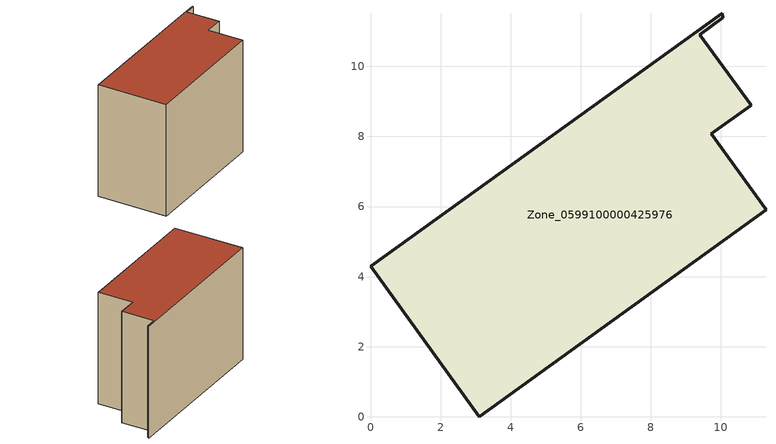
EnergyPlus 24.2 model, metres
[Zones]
Zone_0599100000425976
 floor ground (C_G): 10.04,11.52 10.04,11.38 9.4,10.91 10.86,8.89 9.72,8.08 11.28,5.91 3.11,0 0,4.3 z0
 wall outside (C_F): 9.72,8.08 10.86,8.89 9.4,10.91 10.04,11.38 10.04,11.52 0,4.3 3.11,0 11.28,5.91 9.72,8.08 z0:8.57
 roof outside (C_R): 10.04,11.38 10.04,11.52 0,4.3 3.11,0 11.28,5.91 9.72,8.08 10.86,8.89 9.4,10.91 z8.57
[BUILDING]
Pand.0599100000425976: North Axis=0; Terrain=City; Loads Convergence Tolerance Value=0.04; Temperature Convergence Tolerance Value=0.4; Solar Distribution=FullExterior; Maximum Number of Warmup Days=25; Minimum Number of Warmup Days=1
[Site:Location]
Rotterdam.The.Hague.AP_ZH_NLD Design_Conditions: Latitude=51.96; Longitude=4.45; Time Zone=1; Elevation=-4.5
[SITE:GROUNDTEMPERATURE:BUILDINGSURFACE]
18, 18, 18, 18, 18, 18, 18, 18, 18, 18, 18, 18
[MATERIAL] Thermal Absorptance=0.9; Solar Absorptance=0.7; Visible Absorptance=0.7
Name | Roughness | Thickness | Conductivity | Density | Specific Heat
G.TI.2006-2014 | MediumSmooth | 0.15 | 0.06 | 540 | 1210
F.TI.2006-2014 | Rough | 0.3 | 0.12 | 1920 | 840
R.TI.2006-2014 | MediumRough | 0.2 | 0.08 | 1500 | 1000
[CONSTRUCTION]
C_G: G.TI.2006-2014
C_F: F.TI.2006-2014
C_R: R.TI.2006-2014
[ZONE]
Zone_0599100000425976: Type=1; Multiplier=1; Ceiling Height=Autocalculate; Volume=Autocalculate; Floor Area=autocalculate; Part of Total Floor Area=Yes
[ZONEINFILTRATION:DESIGNFLOWRATE]
Infil_Zone_0599100000425976: Zone or ZoneList or Space or SpaceList=Zone_0599100000425976; Schedule=AlwaysOn; Design Flow Rate Calculation Method=Flow/Area; Flow Rate per Floor Area=0.0015; Constant Term Coefficient=1; Temperature Term Coefficient=0; Velocity Term Coefficient=0; Velocity Squared Term Coefficient=0
[HVACTEMPLATE:ZONE:IDEALLOADSAIRSYSTEM]
Zone_0599100000425976: Maximum Heating Supply Air Temperature=50; Minimum Cooling Supply Air Temperature=13; Maximum Heating Supply Air Humidity Ratio=0.0156; Minimum Cooling Supply Air Humidity Ratio=0.0077; Heating Limit=NoLimit; Cooling Limit=NoLimit; Dehumidification Control Type=ConstantSensibleHeatRatio; Cooling Sensible Heat Ratio=0.7; Dehumidification Setpoint=60; Humidification Control Type=None; Humidification Setpoint=30; Outdoor Air Method=None; Outdoor Air Flow Rate per Person=0.00944; Outdoor Air Flow Rate per Zone Floor Area=0; Outdoor Air Flow Rate per Zone=0; Demand Controlled Ventilation Type=None; Outdoor Air Economizer Type=NoEconomizer; Heat Recovery Type=None; Sensible Heat Recovery Effectiveness=0.7; Latent Heat Recovery Effectiveness=0.65
[ZONECONTROL:THERMOSTAT]
ThermostatControl_Zone_0599100000425976: Zone or ZoneList=Zone_0599100000425976; Control Type Schedule=DualSetpointControlType; Control 1=Thermostat_Zone_0599100000425976; Temperature Difference Between Cutout And Setpoint=0
[THERMOSTATSETPOINT:DUALSETPOINT]
Thermostat_Zone_0599100000425976: Heating Setpoint Temperature Schedule=HeatingSetpoint_Zone_0599100000425976; Cooling Setpoint Temperature Schedule=CoolingSetpoint_Zone_0599100000425976
[SCHEDULE:COMPACT]
HeatingSetpoint_Zone_0599100000425976: Through: 12/31, For: AllDays, Until: 24:00, 21
CoolingSetpoint_Zone_0599100000425976: Through: 12/31, For: AllDays, Until: 24:00, 24
DualSetpointControlType: Through: 12/31, For: AllDays, Until: 24:00, 4
AlwaysOn: Through: 12/31, For: AllDays, Until: 24:00, 1
